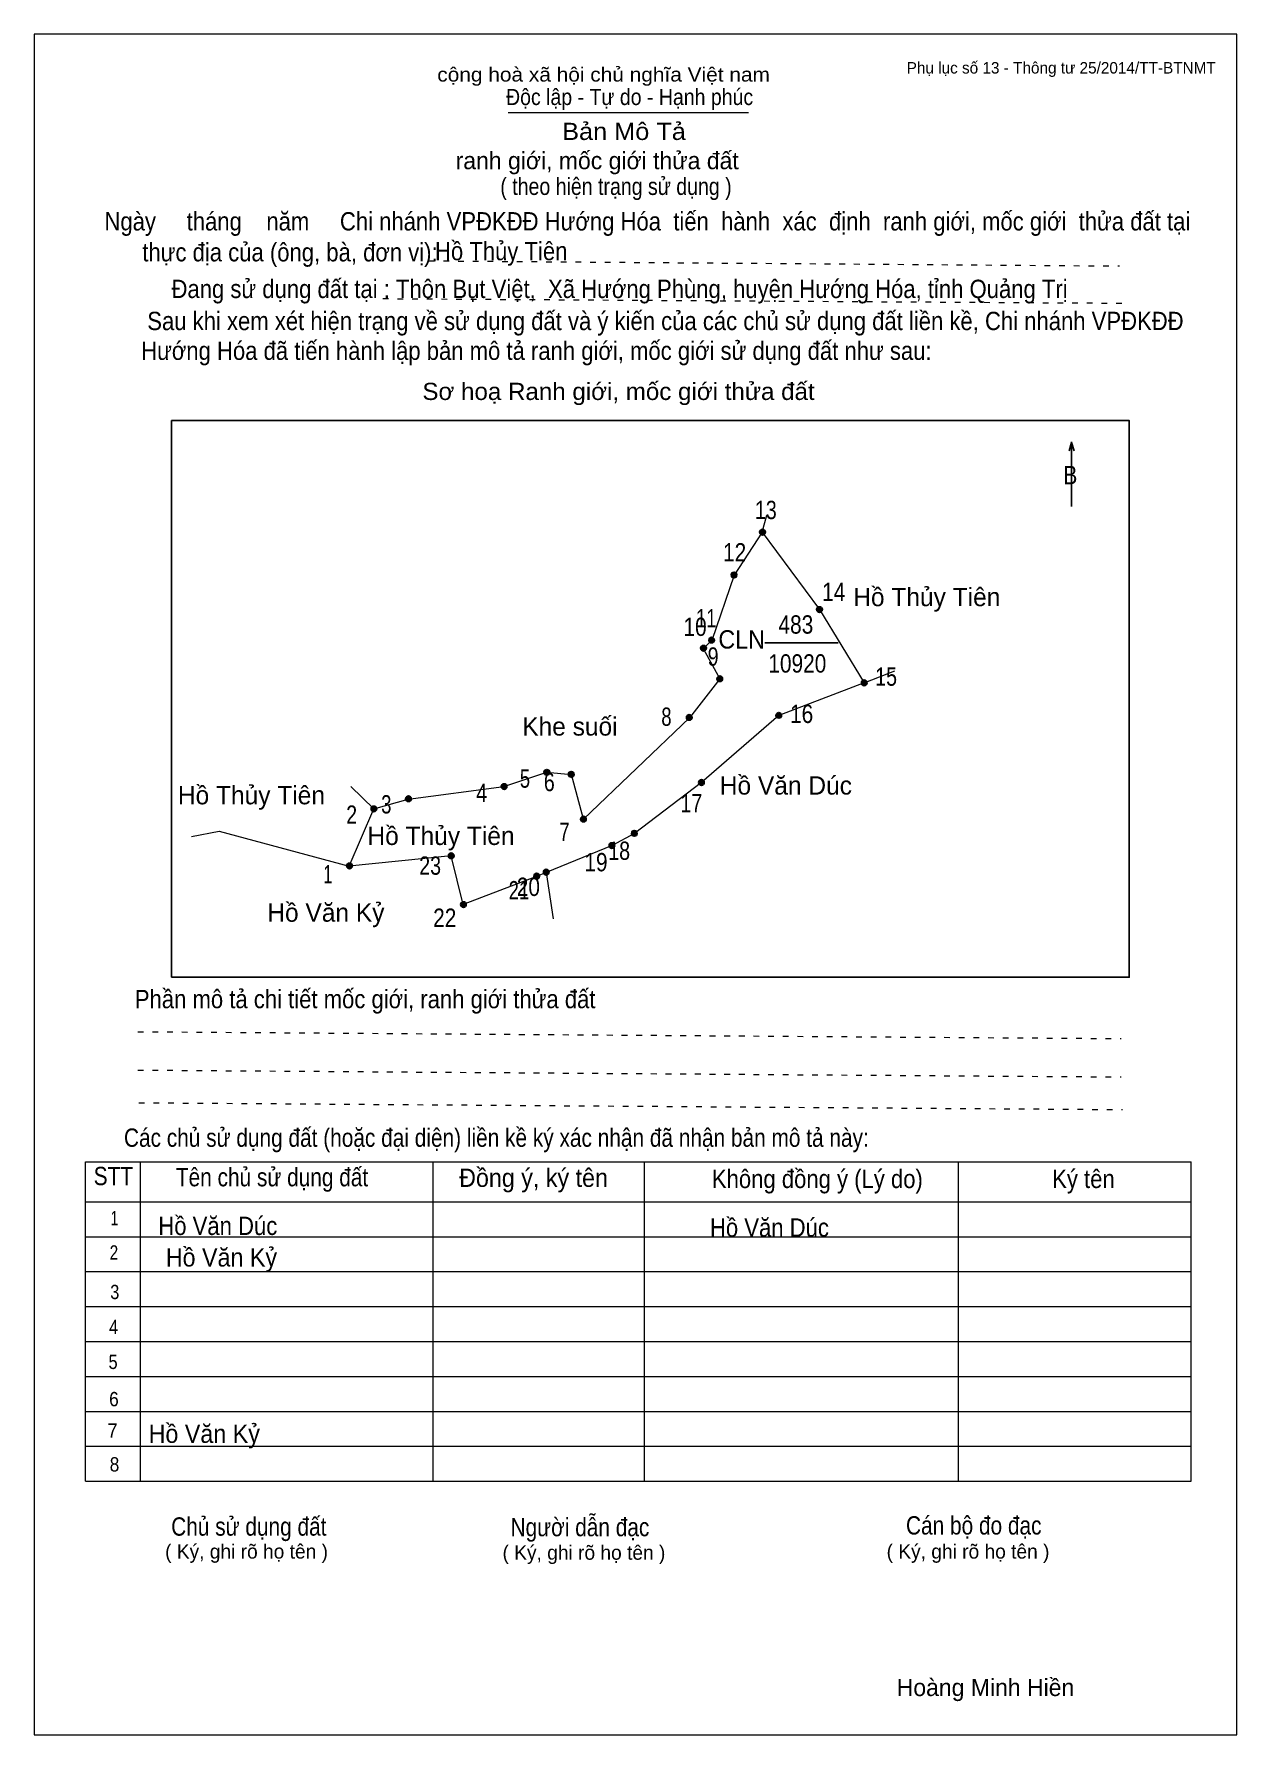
# Model space of a CAD drawing. Header units: centimetres. Extents: x 0 to 21, y 0 to 29.7.
import ezdxf
from ezdxf.enums import TextEntityAlignment as Align

# ---------------------------------------------------------------- set-up
doc = ezdxf.new("R2010")
doc.units = ezdxf.units.CM
doc.header["$LTSCALE"] = 0.13
doc.linetypes.add('DOTTED', pattern=[1.5, 0.3, -1.2])
for name, color, linetype, lineweight in [('1', 7, 'Continuous', 13), ('32', 7, 'Continuous', 25), ('33', 7, 'Continuous', 25), ('6', 7, 'Continuous', 13), ('62', 7, 'Continuous', 13)]:
    doc.layers.add(name, color=color, linetype=linetype, lineweight=lineweight)
doc.layers.add('34', color=7, linetype='Continuous')
doc.layers.add('63', color=7, linetype='Continuous')

msp = doc.modelspace()

# ---------------------------------------------------------------- hatches: boundary and pattern name
at = {"layer": '32'}
for points in [[(12.7672, 21, 1), (12.6672, 21, 1)], [(12.2699, 20.2541, 1), (12.1699, 20.2541, 1)], [(13.7617, 19.6503, 1), (13.6617, 19.6503, 1)], [(11.7372, 18.9754, 1), (11.6372, 18.9754, 1)], [(11.8792, 19.1175, 1), (11.7792, 19.1175, 1)], [(12.0213, 18.4426, 1), (11.9213, 18.4426, 1)], [(14.5432, 18.3716, 1), (14.4432, 18.3716, 1)], [(13.0514, 17.8033, 1), (12.9514, 17.8033, 1)], [(11.4885, 17.7678, 1), (11.3885, 17.7678, 1)], [(9.0022, 16.8087, 1), (8.9022, 16.8087, 1)], [(9.4284, 16.7732, 1), (9.3284, 16.7732, 1)], [(11.7016, 16.6311, 1), (11.6016, 16.6311, 1)], [(6.5869, 16.347, 1), (6.4869, 16.347, 1)], [(8.2563, 16.5601, 1), (8.1563, 16.5601, 1)], [(5.9831, 16.1694, 1), (5.8831, 16.1694, 1)], [(9.6415, 15.9918, 1), (9.5415, 15.9918, 1)], [(10.5295, 15.7432, 1), (10.4295, 15.7432, 1)], [(10.1388, 15.5301, 1), (10.0388, 15.5301, 1)], [(5.5568, 15.1749, 1), (5.4568, 15.1749, 1)], [(7.3328, 15.3525, 1), (7.2328, 15.3525, 1)], [(8.8246, 14.9973, 1), (8.7246, 14.9973, 1)], [(8.9926, 15.0655, 1), (8.8926, 15.0655, 1)], [(7.5459, 14.5, 1), (7.4459, 14.5, 1)]]:
    msp.add_hatch(color=256, dxfattribs=at).paths.add_polyline_path(points)

# ---------------------------------------------------------------- linework, layer by layer
at = {"layer": '1'}
msp.add_lwpolyline([(21, 0), (21, 29.7), (0, 29.7), (0, 0)], close=True, dxfattribs=at)
at = {"layer": '32'}
for centre in [(12.7172, 21), (12.2199, 20.2541), (13.7117, 19.6503), (11.6872, 18.9754), (11.8292, 19.1175), (11.9713, 18.4426), (14.4932, 18.3716), (13.0014, 17.8033), (11.4385, 17.7678), (8.9522, 16.8087), (9.3784, 16.7732), (11.6516, 16.6311), (6.5369, 16.347), (8.2063, 16.5601), (5.9331, 16.1694), (9.5915, 15.9918), (10.4795, 15.7432), (10.0888, 15.5301), (5.5068, 15.1749), (7.2828, 15.3525), (8.7746, 14.9973), (8.9426, 15.0655), (7.4959, 14.5)]:
    msp.add_circle(centre, 0.05, dxfattribs=at)
at = {"layer": '33'}
msp.add_line((12.76, 19.07), (14.04, 19.07), dxfattribs=at)
at = {"layer": '6'}
for p, q in [((12.71, 21), (12.79, 21.3)), ((14.49, 18.37), (15.03, 18.58)), ((5.93, 16.17), (5.53, 16.56)), ((5.5, 15.17), (5.93, 16.17)), ((8.94, 15.06), (9.06, 14.25))]:
    msp.add_line(p, q, dxfattribs=at)
for points in [[(12.71, 21), (12.22, 20.25), (11.83, 19.11), (11.68, 18.97), (11.97, 18.44), (11.44, 17.76), (9.59, 15.99), (9.38, 16.77)], [(12.71, 21), (13.71, 19.65), (14.49, 18.37)], [(14.49, 18.37), (13, 17.8), (11.65, 16.63), (10.48, 15.74), (10.09, 15.53), (8.94, 15.06)], [(5.93, 16.17), (6.53, 16.34), (8.2, 16.56), (8.95, 16.81), (9.38, 16.77)], [(2.75, 15.69), (3.23, 15.78), (5.5, 15.17)], [(8.94, 15.06), (8.77, 14.99), (7.49, 14.5), (7.28, 15.35), (5.5, 15.17)]]:
    msp.add_lwpolyline(points, dxfattribs=at)
at = {"layer": '62'}
for p, q in [((8.28, 28.33), (12.47, 28.33)), ((0.9, 10.01), (20.2, 10.01)), ((0.9, 4.43), (0.9, 10.01)), ((1.86, 4.43), (1.86, 10.01)), ((6.97, 4.43), (6.97, 9.99)), ((10.66, 4.43), (10.66, 9.99)), ((16.14, 4.43), (16.14, 10.01)), ((20.2, 4.43), (20.2, 10.01)), ((0.9, 9.31), (20.2, 9.31)), ((0.9, 8.7), (20.2, 8.7)), ((0.9, 8.09), (20.2, 8.09)), ((0.9, 7.48), (20.2, 7.48)), ((0.9, 6.87), (20.2, 6.87)), ((0.9, 6.26), (20.2, 6.26)), ((0.9, 5.65), (20.2, 5.65)), ((0.9, 5.04), (20.2, 5.04)), ((0.9, 4.43), (20.2, 4.43))]:
    msp.add_line(p, q, dxfattribs=at)
at = {"layer": '62', "linetype": 'DOTTED'}
for p, q in [((6.89, 25.74), (18.95, 25.65)), ((6.09, 25.08), (19.04, 25)), ((1.81, 12.28), (18.98, 12.16)), ((1.81, 11.61), (18.98, 11.49)), ((1.83, 11.04), (19, 10.92))]:
    msp.add_line(p, q, dxfattribs=at)
at = {"layer": '62', "lineweight": 25}
for p, q in [((18.11, 22.58), (18.11, 21.45)), ((18.11, 22.57), (18.07, 22.42)), ((18.11, 22.57), (18.16, 22.42))]:
    msp.add_line(p, q, dxfattribs=at)
msp.add_lwpolyline([(2.4, 13.23), (19.12, 13.23), (19.12, 22.95), (2.4, 22.95)], close=True, dxfattribs=at)

# ---------------------------------------------------------------- texts
at = {"layer": '32'}
for s, width, p in [('13', 0.8, (12.775, 21.23)), ('12', 0.85, (12.23, 20.49)), ('14', 0.85, (13.96, 19.8)), ('11', 0.75, (11.735, 19.34)), ('10', 0.85, (11.54, 19.19)), ('9', 0.8, (11.855, 18.67)), ('15', 0.8, (14.875, 18.32)), ('8', 0.75, (11.04, 17.62)), ('16', 0.85, (13.4, 17.67)), ('5', 0.75, (8.57, 16.54)), ('6', 0.8, (8.995, 16.48)), ('3', 0.75, (6.15, 16.09)), ('4', 0.8, (7.815, 16.29)), ('17', 0.8, (11.475, 16.11)), ('2', 0.8, (5.545, 15.91)), ('7', 0.75, (9.26, 15.61)), ('18', 0.8, (10.215, 15.28)), ('1', 0.65, (5.13, 14.87)), ('23', 0.8, (6.915, 15.02)), ('19', 0.85, (9.81, 15.08)), ('21', 0.75, (8.465, 14.59)), ('20', 0.85, (8.63, 14.65)), ('22', 0.85, (7.17, 14.11))]:
    msp.add_text(s, height=0.32, dxfattribs=dict(at, width=width)).set_placement(p, align=Align.CENTER)
at = {"layer": '33'}
for s, p in [('Hồ Thủy Tiên', (15.585, 19.71)), ('Khe suối', (9.355, 17.45)), ('Hồ Văn Dúc', (13.125, 16.42)), ('Hồ Thủy Tiên', (3.795, 16.25)), ('Hồ Thủy Tiên', (7.105, 15.54)), ('Hồ Văn Kỷ', (5.095, 14.2))]:
    msp.add_text(s, height=0.32, dxfattribs=at).set_placement(p, align=Align.CENTER)
at = {"layer": '33', "width": 0.85}
for s, p in [('483', (13.3, 19.23)), ('10920', (13.325, 18.55))]:
    msp.add_text(s, height=0.32, dxfattribs=at).set_placement(p, align=Align.CENTER)
at = {"layer": '33', "width": 0.95}
msp.add_text('CLN', height=0.32, dxfattribs=at).set_placement((12.76, 18.97), align=Align.RIGHT)
at = {"layer": '34'}
for s, width, p in [('Hồ Thủy Tiên', 0.9, (7, 25.75)), ('Hồ Văn Dúc', 0.9, (2.17, 8.73)), ('Hồ Văn Dúc', 0.9, (11.8, 8.7)), ('Hồ Văn Kỷ', 0.95, (2.3, 8.18)), ('Hồ Văn Kỷ', 0.95, (2, 5.1))]:
    msp.add_text(s, height=0.32, dxfattribs=dict(at, width=width)).set_placement(p)
at = {"layer": '62'}
for s, height, width, p in [('cộng hoà xã hội chủ nghĩa Việt nam', 0.2474, 1.1, (7.04, 28.87)), ('Độc lập - Tự do - Hạnh phúc', 0.2828, 0.9, (8.24, 28.46)), ('Bản Mô Tả', 0.3, 1.1, (9.22, 27.85)), ('( theo hiện trạng sử dụng )', 0.3, 0.85, (8.14, 26.89)), ('Ngày     tháng    năm     Chi nhánh VPĐKĐĐ Hướng Hóa  tiến  hành  xác  định  ranh giới, mốc giới  thửa đất tại ', 0.32, 0.9, (1.23, 26.27)), ('thực địa của (ông, bà, đơn vị): ', 0.32, 0.9, (1.89, 25.73)), ('Đang sử dụng đất tại : Thôn Bụt Việt,  Xã Hướng Phùng, huyện Hướng Hóa, tỉnh Quảng Trị', 0.32, 0.9, (2.4, 25.09)), (' Sau khi xem xét hiện trạng về sử dụng đất và ý kiến của các chủ sử dụng đất liền kề, Chi nhánh VPĐKĐĐ ', 0.32, 0.9, (1.87, 24.53)), ('Hướng Hóa đã tiến hành lập bản mô tả ranh giới, mốc giới sử dụng đất như sau:', 0.32, 0.9, (1.87, 24.01)), ('Sơ hoạ Ranh giới, mốc giới thửa đất', 0.3, 1.05, (6.78, 23.31)), ('B', 0.32, 0.85, (17.97, 21.84)), ('Phần mô tả chi tiết mốc giới, ranh giới thửa đất ', 0.32, 0.9, (1.76, 12.69)), ('Các chủ sử dụng đất (hoặc đại diện) liền kề ký xác nhận đã nhận bản mô tả này:', 0.32, 0.85, (1.57, 10.27))]:
    msp.add_text(s, height=height, dxfattribs=dict(at, width=width)).set_placement(p)
msp.add_text('ranh giới, mốc giới thửa đất', height=0.3, dxfattribs=at).set_placement((7.36, 27.34))
for s, height, width, p in [('STT', 0.32, 0.85, (1.385, 9.6)), ('Tên chủ sử dụng đất', 0.32, 0.85, (4.155, 9.58)), ('Đồng ý, ký tên', 0.32, 0.95, (8.72, 9.57)), ('Không đồng ý (Lý do)', 0.32, 0.9, (13.675, 9.55)), ('Ký tên', 0.32, 0.9, (18.32, 9.55)), ('1', 0.25, 0.7, (1.405, 8.9)), ('2', 0.25, 0.8, (1.395, 8.3)), ('3', 0.25, 0.85, (1.41, 7.61)), ('4', 0.25, 0.85, (1.39, 7)), ('5', 0.25, 0.85, (1.38, 6.39)), ('6', 0.25, 0.9, (1.395, 5.74)), ('7', 0.25, 0.95, (1.37, 5.19)), ('8', 0.25, 0.9, (1.405, 4.6)), ('Người dẫn đạc', 0.32, 0.85, (9.53, 3.47)), ('Chủ sử dụng đất', 0.32, 0.85, (3.75, 3.48)), ('Cán bộ đo đạc', 0.32, 0.85, (16.405, 3.5))]:
    msp.add_text(s, height=height, dxfattribs=dict(at, width=width)).set_placement(p, align=Align.CENTER)
for p in [(3.71, 3.08), (9.6, 3.06), (16.305, 3.08)]:
    msp.add_text('( Ký, ghi rõ họ tên )', height=0.25, dxfattribs=at).set_placement(p, align=Align.CENTER)
at = {"layer": '63'}
msp.add_text('Phụ lục số 13 - Thông tư 25/2014/TT-BTNMT', height=0.2, dxfattribs=at).set_placement((20.63, 29.01), align=Align.RIGHT)
msp.add_text('Hoàng Minh Hiền', height=0.3, dxfattribs=at).set_placement((16.61, 0.68), align=Align.CENTER)

doc.saveas('drawing.dxf')
